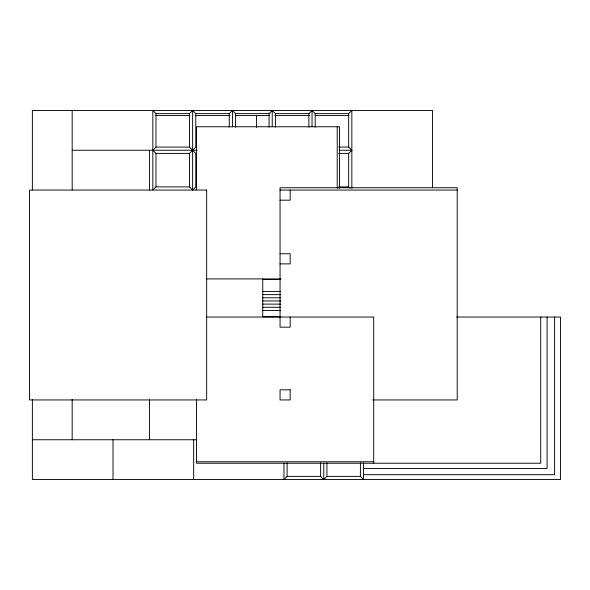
<?xml version="1.0" encoding="UTF-8"?>
<svg xmlns="http://www.w3.org/2000/svg" width="590" height="590" viewBox="0 0 590 590"><rect width="100%" height="100%" fill="white"/><g stroke="black" fill="none" stroke-linecap="round" stroke-linejoin="round"><path stroke-width="0.89" d="M155.981 147.087L152.825 150.251L155.981 153.407L155.981 186.897L152.825 190.054L152.825 110.448L155.981 113.605L155.981 147.087L189.464 147.087L195.784 153.407L195.784 186.897L192.628 190.054L189.464 186.897L155.981 186.897M189.464 147.087L189.464 113.605L192.628 110.448L195.784 113.605L229.274 113.605L232.431 110.448L235.587 113.605L269.077 113.605L272.233 110.448L275.397 113.605L308.88 113.605L312.036 110.448L315.2 113.605L348.683 113.605L351.846 110.448L351.846 188.247M155.981 153.407L189.464 153.407L195.784 147.087L195.784 113.605M349.951 188.158L348.683 186.897L348.683 153.407L351.846 150.251L348.683 147.087L348.683 113.605M286.696 476.396L320.606 476.396L323.763 479.552L326.919 476.396L360.822 476.396M155.981 113.605L189.464 113.605M155.841 115.5L189.7 115.5M195.194 115.5L229.967 115.5M235.454 115.5L269.313 115.5M274.8 115.5L309.573 115.5M315.067 115.5L348.926 115.5M338.726 147.087L348.683 147.087M72.179 150.251L197.149 150.251M339.176 150.251L351.846 150.251M338.726 153.407L348.683 153.407M338.726 186.897L348.683 186.897M280.051 190.054L457.213 190.054M280.051 200.18L290.177 200.18L290.177 190.054M280.051 253.752L290.177 253.752L290.177 263.877L280.051 263.877M206.618 278.915L280.862 278.915M262.749 279.483L280.803 279.483M262.749 291.475L280.803 291.475M262.749 294.639L280.803 294.639M262.749 297.795L280.803 297.795M262.749 300.952L280.803 300.952M262.749 304.116L280.803 304.116M262.749 307.272L280.803 307.272M262.749 310.429L280.803 310.429M280.803 316.749L262.749 316.749L262.749 279.026M206.633 317.044L373.699 317.044L373.699 463.239M456.513 317.044L560.5 317.044L560.5 479.552L32.376 479.552L32.376 399.43M372.762 399.946L457.213 399.946L457.213 187.745L280.051 187.745L280.051 327.17L290.177 327.17L290.177 317.044M32.376 439.749L196.418 439.749M196.536 461.771L373.699 461.771M363.565 468.497L547.1 468.497L547.1 317.044M363.565 474.699L554.615 474.699L554.615 317.044M540.728 317.044L540.728 463.239L196.536 463.239L196.536 399.799M432.485 187.672L432.485 110.448L32.376 110.448L32.376 189.914M363.565 462.988L363.565 479.552L360.409 476.396L360.409 462.818M339.53 188.358L339.53 126.761L196.536 126.761L196.536 190.002M337.222 126.761L337.222 188.358M326.919 462.818L326.919 476.396M323.763 463.275L323.763 479.552M320.606 462.818L320.606 476.396M315.2 113.605L315.2 127.182M312.036 110.448L312.036 126.725M308.88 113.605L308.88 127.182M287.116 462.818L287.116 476.396L283.96 479.552L283.96 463.275M275.397 113.605L275.397 127.182M272.233 110.448L272.233 126.725M269.077 113.605L269.077 127.182M256.502 115.5L256.502 127.396M235.587 113.605L235.587 127.182M232.431 110.448L232.431 126.725M229.274 113.605L229.274 127.182M193.66 439.749L193.66 479.552M192.628 110.448L192.628 190.054M189.464 153.407L189.464 186.897M149.44 150.273L149.44 190.533M149.44 399.946L149.44 439.55M113.015 439.749L113.015 479.552M72.179 110.448L72.179 189.914M72.179 399.43L72.179 439.749M206.662 190.054L29.5 190.054L29.5 399.946L206.662 399.946L206.662 190.054M290.177 389.82L280.051 389.82L280.051 399.946L290.177 399.946L290.177 389.82"/></g></svg>
